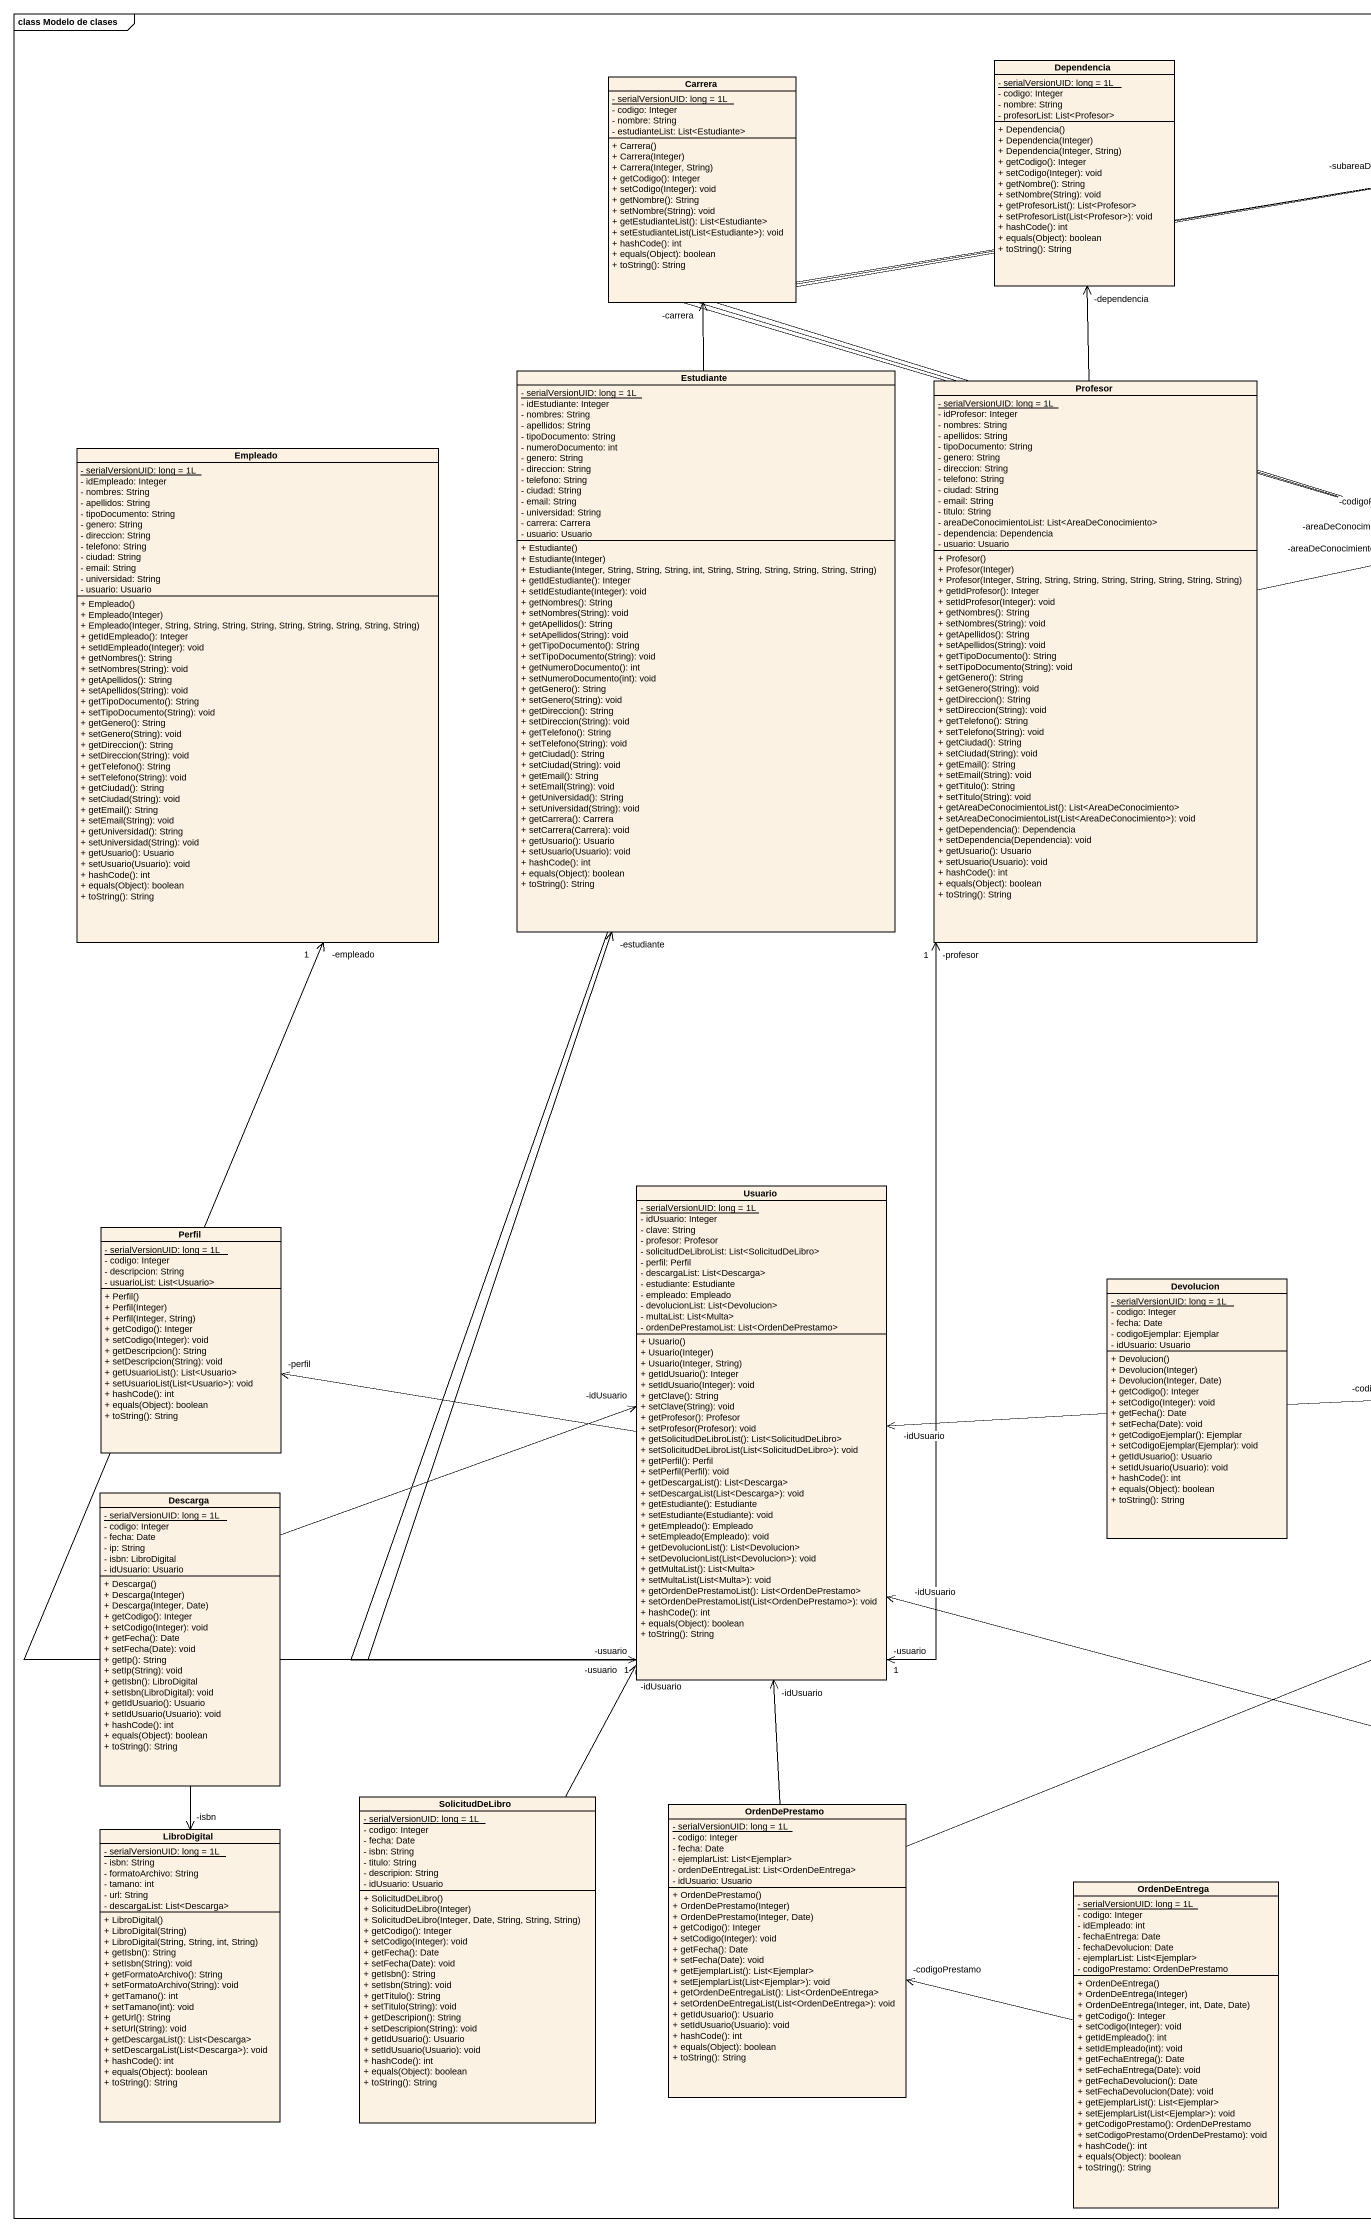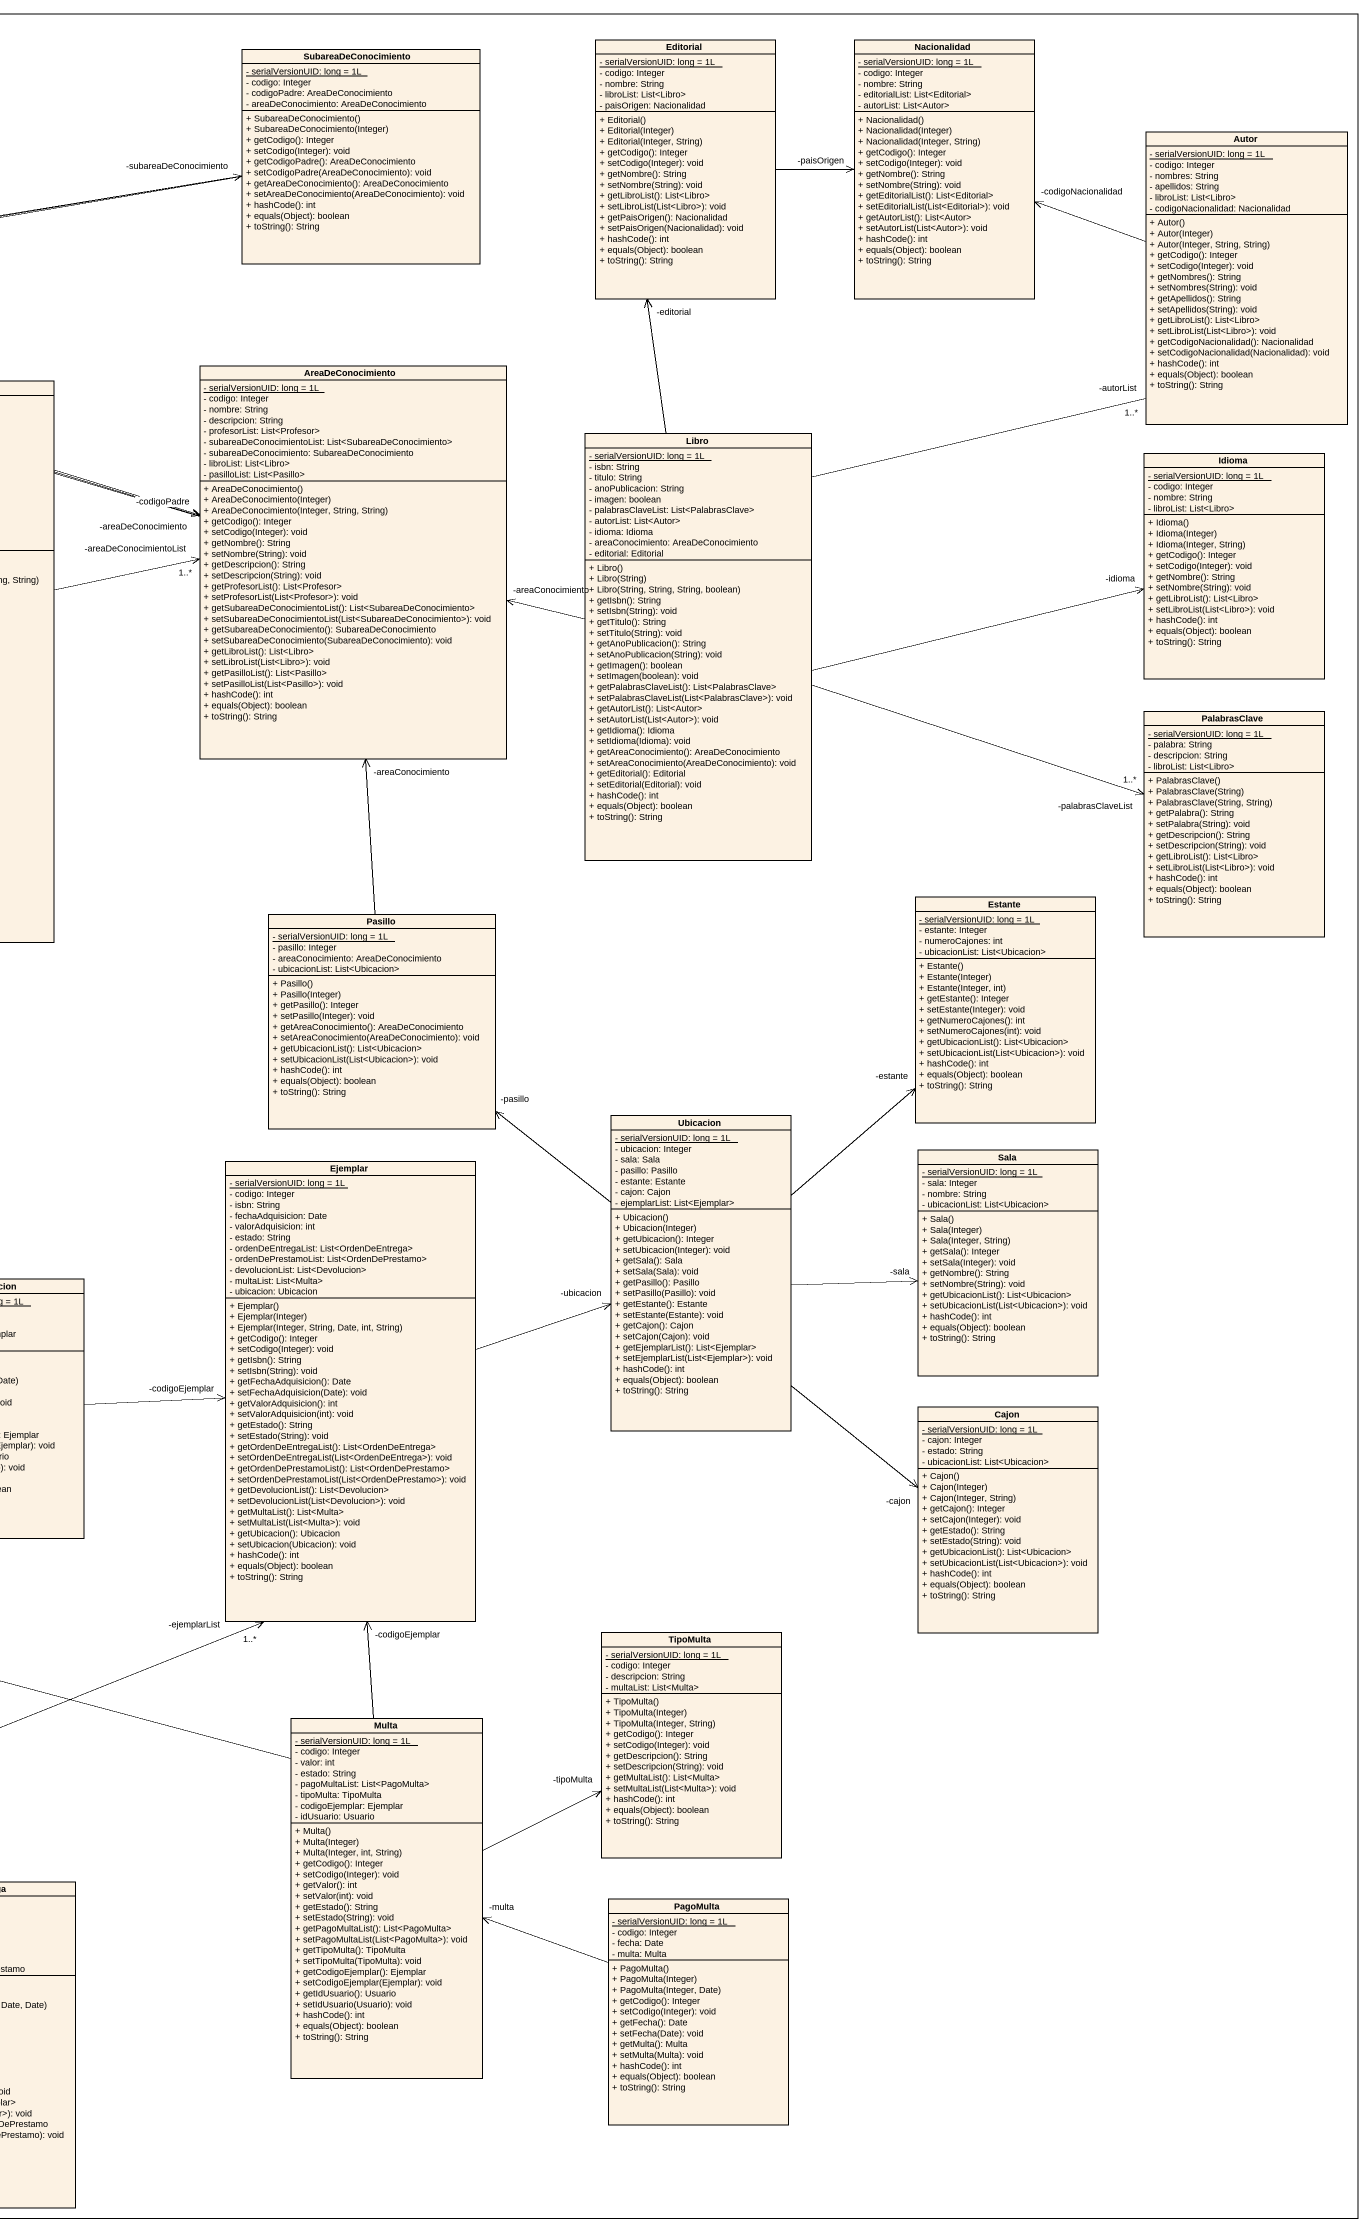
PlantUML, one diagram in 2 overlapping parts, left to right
@startuml
mainframe class Modelo de clases
hide circle
hide empty members
skinparam classAttributeIconSize 0
class Dependencia {
  {static} - serialVersionUID: long = 1L
  - codigo: Integer
  - nombre: String
  - profesorList: List<Profesor>
  + Dependencia()
  + Dependencia(Integer)
  + Dependencia(Integer, String)
  + getCodigo(): Integer
  + setCodigo(Integer): void
  + getNombre(): String
  + setNombre(String): void
  + getProfesorList(): List<Profesor>
  + setProfesorList(List<Profesor>): void
  + hashCode(): int
  + equals(Object): boolean
  + toString(): String
}
class SubareaDeConocimiento {
  {static} - serialVersionUID: long = 1L
  - codigo: Integer
  - codigoPadre: AreaDeConocimiento
  - areaDeConocimiento: AreaDeConocimiento
  + SubareaDeConocimiento()
  + SubareaDeConocimiento(Integer)
  + getCodigo(): Integer
  + setCodigo(Integer): void
  + getCodigoPadre(): AreaDeConocimiento
  + setCodigoPadre(AreaDeConocimiento): void
  + getAreaDeConocimiento(): AreaDeConocimiento
  + setAreaDeConocimiento(AreaDeConocimiento): void
  + hashCode(): int
  + equals(Object): boolean
  + toString(): String
}
class Editorial {
  {static} - serialVersionUID: long = 1L
  - codigo: Integer
  - nombre: String
  - libroList: List<Libro>
  - paisOrigen: Nacionalidad
  + Editorial()
  + Editorial(Integer)
  + Editorial(Integer, String)
  + getCodigo(): Integer
  + setCodigo(Integer): void
  + getNombre(): String
  + setNombre(String): void
  + getLibroList(): List<Libro>
  + setLibroList(List<Libro>): void
  + getPaisOrigen(): Nacionalidad
  + setPaisOrigen(Nacionalidad): void
  + hashCode(): int
  + equals(Object): boolean
  + toString(): String
}
class Nacionalidad {
  {static} - serialVersionUID: long = 1L
  - codigo: Integer
  - nombre: String
  - editorialList: List<Editorial>
  - autorList: List<Autor>
  + Nacionalidad()
  + Nacionalidad(Integer)
  + Nacionalidad(Integer, String)
  + getCodigo(): Integer
  + setCodigo(Integer): void
  + getNombre(): String
  + setNombre(String): void
  + getEditorialList(): List<Editorial>
  + setEditorialList(List<Editorial>): void
  + getAutorList(): List<Autor>
  + setAutorList(List<Autor>): void
  + hashCode(): int
  + equals(Object): boolean
  + toString(): String
}
class Carrera {
  {static} - serialVersionUID: long = 1L
  - codigo: Integer
  - nombre: String
  - estudianteList: List<Estudiante>
  + Carrera()
  + Carrera(Integer)
  + Carrera(Integer, String)
  + getCodigo(): Integer
  + setCodigo(Integer): void
  + getNombre(): String
  + setNombre(String): void
  + getEstudianteList(): List<Estudiante>
  + setEstudianteList(List<Estudiante>): void
  + hashCode(): int
  + equals(Object): boolean
  + toString(): String
}
class Autor {
  {static} - serialVersionUID: long = 1L
  - codigo: Integer
  - nombres: String
  - apellidos: String
  - libroList: List<Libro>
  - codigoNacionalidad: Nacionalidad
  + Autor()
  + Autor(Integer)
  + Autor(Integer, String, String)
  + getCodigo(): Integer
  + setCodigo(Integer): void
  + getNombres(): String
  + setNombres(String): void
  + getApellidos(): String
  + setApellidos(String): void
  + getLibroList(): List<Libro>
  + setLibroList(List<Libro>): void
  + getCodigoNacionalidad(): Nacionalidad
  + setCodigoNacionalidad(Nacionalidad): void
  + hashCode(): int
  + equals(Object): boolean
  + toString(): String
}
class Estudiante {
  {static} - serialVersionUID: long = 1L
  - idEstudiante: Integer
  - nombres: String
  - apellidos: String
  - tipoDocumento: String
  - numeroDocumento: int
  - genero: String
  - direccion: String
  - telefono: String
  - ciudad: String
  - email: String
  - universidad: String
  - carrera: Carrera
  - usuario: Usuario
  + Estudiante()
  + Estudiante(Integer)
  + Estudiante(Integer, String, String, String, int, String, String, String, String, String, String)
  + getIdEstudiante(): Integer
  + setIdEstudiante(Integer): void
  + getNombres(): String
  + setNombres(String): void
  + getApellidos(): String
  + setApellidos(String): void
  + getTipoDocumento(): String
  + setTipoDocumento(String): void
  + getNumeroDocumento(): int
  + setNumeroDocumento(int): void
  + getGenero(): String
  + setGenero(String): void
  + getDireccion(): String
  + setDireccion(String): void
  + getTelefono(): String
  + setTelefono(String): void
  + getCiudad(): String
  + setCiudad(String): void
  + getEmail(): String
  + setEmail(String): void
  + getUniversidad(): String
  + setUniversidad(String): void
  + getCarrera(): Carrera
  + setCarrera(Carrera): void
  + getUsuario(): Usuario
  + setUsuario(Usuario): void
  + hashCode(): int
  + equals(Object): boolean
  + toString(): String
}
class AreaDeConocimiento {
  {static} - serialVersionUID: long = 1L
  - codigo: Integer
  - nombre: String
  - descripcion: String
  - profesorList: List<Profesor>
  - subareaDeConocimientoList: List<SubareaDeConocimiento>
  - subareaDeConocimiento: SubareaDeConocimiento
  - libroList: List<Libro>
  - pasilloList: List<Pasillo>
  + AreaDeConocimiento()
  + AreaDeConocimiento(Integer)
  + AreaDeConocimiento(Integer, String, String)
  + getCodigo(): Integer
  + setCodigo(Integer): void
  + getNombre(): String
  + setNombre(String): void
  + getDescripcion(): String
  + setDescripcion(String): void
  + getProfesorList(): List<Profesor>
  + setProfesorList(List<Profesor>): void
  + getSubareaDeConocimientoList(): List<SubareaDeConocimiento>
  + setSubareaDeConocimientoList(List<SubareaDeConocimiento>): void
  + getSubareaDeConocimiento(): SubareaDeConocimiento
  + setSubareaDeConocimiento(SubareaDeConocimiento): void
  + getLibroList(): List<Libro>
  + setLibroList(List<Libro>): void
  + getPasilloList(): List<Pasillo>
  + setPasilloList(List<Pasillo>): void
  + hashCode(): int
  + equals(Object): boolean
  + toString(): String
}
class Profesor {
  {static} - serialVersionUID: long = 1L
  - idProfesor: Integer
  - nombres: String
  - apellidos: String
  - tipoDocumento: String
  - genero: String
  - direccion: String
  - telefono: String
  - ciudad: String
  - email: String
  - titulo: String
  - areaDeConocimientoList: List<AreaDeConocimiento>
  - dependencia: Dependencia
  - usuario: Usuario
  + Profesor()
  + Profesor(Integer)
  + Profesor(Integer, String, String, String, String, String, String, String, String)
  + getIdProfesor(): Integer
  + setIdProfesor(Integer): void
  + getNombres(): String
  + setNombres(String): void
  + getApellidos(): String
  + setApellidos(String): void
  + getTipoDocumento(): String
  + setTipoDocumento(String): void
  + getGenero(): String
  + setGenero(String): void
  + getDireccion(): String
  + setDireccion(String): void
  + getTelefono(): String
  + setTelefono(String): void
  + getCiudad(): String
  + setCiudad(String): void
  + getEmail(): String
  + setEmail(String): void
  + getTitulo(): String
  + setTitulo(String): void
  + getAreaDeConocimientoList(): List<AreaDeConocimiento>
  + setAreaDeConocimientoList(List<AreaDeConocimiento>): void
  + getDependencia(): Dependencia
  + setDependencia(Dependencia): void
  + getUsuario(): Usuario
  + setUsuario(Usuario): void
  + hashCode(): int
  + equals(Object): boolean
  + toString(): String
}
class Empleado {
  {static} - serialVersionUID: long = 1L
  - idEmpleado: Integer
  - nombres: String
  - apellidos: String
  - tipoDocumento: String
  - genero: String
  - direccion: String
  - telefono: String
  - ciudad: String
  - email: String
  - universidad: String
  - usuario: Usuario
  + Empleado()
  + Empleado(Integer)
  + Empleado(Integer, String, String, String, String, String, String, String, String, String)
  + getIdEmpleado(): Integer
  + setIdEmpleado(Integer): void
  + getNombres(): String
  + setNombres(String): void
  + getApellidos(): String
  + setApellidos(String): void
  + getTipoDocumento(): String
  + setTipoDocumento(String): void
  + getGenero(): String
  + setGenero(String): void
  + getDireccion(): String
  + setDireccion(String): void
  + getTelefono(): String
  + setTelefono(String): void
  + getCiudad(): String
  + setCiudad(String): void
  + getEmail(): String
  + setEmail(String): void
  + getUniversidad(): String
  + setUniversidad(String): void
  + getUsuario(): Usuario
  + setUsuario(Usuario): void
  + hashCode(): int
  + equals(Object): boolean
  + toString(): String
}
class Libro {
  {static} - serialVersionUID: long = 1L
  - isbn: String
  - titulo: String
  - anoPublicacion: String
  - imagen: boolean
  - palabrasClaveList: List<PalabrasClave>
  - autorList: List<Autor>
  - idioma: Idioma
  - areaConocimiento: AreaDeConocimiento
  - editorial: Editorial
  + Libro()
  + Libro(String)
  + Libro(String, String, String, boolean)
  + getIsbn(): String
  + setIsbn(String): void
  + getTitulo(): String
  + setTitulo(String): void
  + getAnoPublicacion(): String
  + setAnoPublicacion(String): void
  + getImagen(): boolean
  + setImagen(boolean): void
  + getPalabrasClaveList(): List<PalabrasClave>
  + setPalabrasClaveList(List<PalabrasClave>): void
  + getAutorList(): List<Autor>
  + setAutorList(List<Autor>): void
  + getIdioma(): Idioma
  + setIdioma(Idioma): void
  + getAreaConocimiento(): AreaDeConocimiento
  + setAreaConocimiento(AreaDeConocimiento): void
  + getEditorial(): Editorial
  + setEditorial(Editorial): void
  + hashCode(): int
  + equals(Object): boolean
  + toString(): String
}
class Idioma {
  {static} - serialVersionUID: long = 1L
  - codigo: Integer
  - nombre: String
  - libroList: List<Libro>
  + Idioma()
  + Idioma(Integer)
  + Idioma(Integer, String)
  + getCodigo(): Integer
  + setCodigo(Integer): void
  + getNombre(): String
  + setNombre(String): void
  + getLibroList(): List<Libro>
  + setLibroList(List<Libro>): void
  + hashCode(): int
  + equals(Object): boolean
  + toString(): String
}
class PalabrasClave {
  {static} - serialVersionUID: long = 1L
  - palabra: String
  - descripcion: String
  - libroList: List<Libro>
  + PalabrasClave()
  + PalabrasClave(String)
  + PalabrasClave(String, String)
  + getPalabra(): String
  + setPalabra(String): void
  + getDescripcion(): String
  + setDescripcion(String): void
  + getLibroList(): List<Libro>
  + setLibroList(List<Libro>): void
  + hashCode(): int
  + equals(Object): boolean
  + toString(): String
}
class Estante {
  {static} - serialVersionUID: long = 1L
  - estante: Integer
  - numeroCajones: int
  - ubicacionList: List<Ubicacion>
  + Estante()
  + Estante(Integer)
  + Estante(Integer, int)
  + getEstante(): Integer
  + setEstante(Integer): void
  + getNumeroCajones(): int
  + setNumeroCajones(int): void
  + getUbicacionList(): List<Ubicacion>
  + setUbicacionList(List<Ubicacion>): void
  + hashCode(): int
  + equals(Object): boolean
  + toString(): String
}
class Pasillo {
  {static} - serialVersionUID: long = 1L
  - pasillo: Integer
  - areaConocimiento: AreaDeConocimiento
  - ubicacionList: List<Ubicacion>
  + Pasillo()
  + Pasillo(Integer)
  + getPasillo(): Integer
  + setPasillo(Integer): void
  + getAreaConocimiento(): AreaDeConocimiento
  + setAreaConocimiento(AreaDeConocimiento): void
  + getUbicacionList(): List<Ubicacion>
  + setUbicacionList(List<Ubicacion>): void
  + hashCode(): int
  + equals(Object): boolean
  + toString(): String
}
class Ubicacion {
  {static} - serialVersionUID: long = 1L
  - ubicacion: Integer
  - sala: Sala
  - pasillo: Pasillo
  - estante: Estante
  - cajon: Cajon
  - ejemplarList: List<Ejemplar>
  + Ubicacion()
  + Ubicacion(Integer)
  + getUbicacion(): Integer
  + setUbicacion(Integer): void
  + getSala(): Sala
  + setSala(Sala): void
  + getPasillo(): Pasillo
  + setPasillo(Pasillo): void
  + getEstante(): Estante
  + setEstante(Estante): void
  + getCajon(): Cajon
  + setCajon(Cajon): void
  + getEjemplarList(): List<Ejemplar>
  + setEjemplarList(List<Ejemplar>): void
  + hashCode(): int
  + equals(Object): boolean
  + toString(): String
}
class Ejemplar {
  {static} - serialVersionUID: long = 1L
  - codigo: Integer
  - isbn: String
  - fechaAdquisicion: Date
  - valorAdquisicion: int
  - estado: String
  - ordenDeEntregaList: List<OrdenDeEntrega>
  - ordenDePrestamoList: List<OrdenDePrestamo>
  - devolucionList: List<Devolucion>
  - multaList: List<Multa>
  - ubicacion: Ubicacion
  + Ejemplar()
  + Ejemplar(Integer)
  + Ejemplar(Integer, String, Date, int, String)
  + getCodigo(): Integer
  + setCodigo(Integer): void
  + getIsbn(): String
  + setIsbn(String): void
  + getFechaAdquisicion(): Date
  + setFechaAdquisicion(Date): void
  + getValorAdquisicion(): int
  + setValorAdquisicion(int): void
  + getEstado(): String
  + setEstado(String): void
  + getOrdenDeEntregaList(): List<OrdenDeEntrega>
  + setOrdenDeEntregaList(List<OrdenDeEntrega>): void
  + getOrdenDePrestamoList(): List<OrdenDePrestamo>
  + setOrdenDePrestamoList(List<OrdenDePrestamo>): void
  + getDevolucionList(): List<Devolucion>
  + setDevolucionList(List<Devolucion>): void
  + getMultaList(): List<Multa>
  + setMultaList(List<Multa>): void
  + getUbicacion(): Ubicacion
  + setUbicacion(Ubicacion): void
  + hashCode(): int
  + equals(Object): boolean
  + toString(): String
}
class Sala {
  {static} - serialVersionUID: long = 1L
  - sala: Integer
  - nombre: String
  - ubicacionList: List<Ubicacion>
  + Sala()
  + Sala(Integer)
  + Sala(Integer, String)
  + getSala(): Integer
  + setSala(Integer): void
  + getNombre(): String
  + setNombre(String): void
  + getUbicacionList(): List<Ubicacion>
  + setUbicacionList(List<Ubicacion>): void
  + hashCode(): int
  + equals(Object): boolean
  + toString(): String
}
class Usuario {
  {static} - serialVersionUID: long = 1L
  - idUsuario: Integer
  - clave: String
  - profesor: Profesor
  - solicitudDeLibroList: List<SolicitudDeLibro>
  - perfil: Perfil
  - descargaList: List<Descarga>
  - estudiante: Estudiante
  - empleado: Empleado
  - devolucionList: List<Devolucion>
  - multaList: List<Multa>
  - ordenDePrestamoList: List<OrdenDePrestamo>
  + Usuario()
  + Usuario(Integer)
  + Usuario(Integer, String)
  + getIdUsuario(): Integer
  + setIdUsuario(Integer): void
  + getClave(): String
  + setClave(String): void
  + getProfesor(): Profesor
  + setProfesor(Profesor): void
  + getSolicitudDeLibroList(): List<SolicitudDeLibro>
  + setSolicitudDeLibroList(List<SolicitudDeLibro>): void
  + getPerfil(): Perfil
  + setPerfil(Perfil): void
  + getDescargaList(): List<Descarga>
  + setDescargaList(List<Descarga>): void
  + getEstudiante(): Estudiante
  + setEstudiante(Estudiante): void
  + getEmpleado(): Empleado
  + setEmpleado(Empleado): void
  + getDevolucionList(): List<Devolucion>
  + setDevolucionList(List<Devolucion>): void
  + getMultaList(): List<Multa>
  + setMultaList(List<Multa>): void
  + getOrdenDePrestamoList(): List<OrdenDePrestamo>
  + setOrdenDePrestamoList(List<OrdenDePrestamo>): void
  + hashCode(): int
  + equals(Object): boolean
  + toString(): String
}
class Perfil {
  {static} - serialVersionUID: long = 1L
  - codigo: Integer
  - descripcion: String
  - usuarioList: List<Usuario>
  + Perfil()
  + Perfil(Integer)
  + Perfil(Integer, String)
  + getCodigo(): Integer
  + setCodigo(Integer): void
  + getDescripcion(): String
  + setDescripcion(String): void
  + getUsuarioList(): List<Usuario>
  + setUsuarioList(List<Usuario>): void
  + hashCode(): int
  + equals(Object): boolean
  + toString(): String
}
class Devolucion {
  {static} - serialVersionUID: long = 1L
  - codigo: Integer
  - fecha: Date
  - codigoEjemplar: Ejemplar
  - idUsuario: Usuario
  + Devolucion()
  + Devolucion(Integer)
  + Devolucion(Integer, Date)
  + getCodigo(): Integer
  + setCodigo(Integer): void
  + getFecha(): Date
  + setFecha(Date): void
  + getCodigoEjemplar(): Ejemplar
  + setCodigoEjemplar(Ejemplar): void
  + getIdUsuario(): Usuario
  + setIdUsuario(Usuario): void
  + hashCode(): int
  + equals(Object): boolean
  + toString(): String
}
class Cajon {
  {static} - serialVersionUID: long = 1L
  - cajon: Integer
  - estado: String
  - ubicacionList: List<Ubicacion>
  + Cajon()
  + Cajon(Integer)
  + Cajon(Integer, String)
  + getCajon(): Integer
  + setCajon(Integer): void
  + getEstado(): String
  + setEstado(String): void
  + getUbicacionList(): List<Ubicacion>
  + setUbicacionList(List<Ubicacion>): void
  + hashCode(): int
  + equals(Object): boolean
  + toString(): String
}
class Descarga {
  {static} - serialVersionUID: long = 1L
  - codigo: Integer
  - fecha: Date
  - ip: String
  - isbn: LibroDigital
  - idUsuario: Usuario
  + Descarga()
  + Descarga(Integer)
  + Descarga(Integer, Date)
  + getCodigo(): Integer
  + setCodigo(Integer): void
  + getFecha(): Date
  + setFecha(Date): void
  + getIp(): String
  + setIp(String): void
  + getIsbn(): LibroDigital
  + setIsbn(LibroDigital): void
  + getIdUsuario(): Usuario
  + setIdUsuario(Usuario): void
  + hashCode(): int
  + equals(Object): boolean
  + toString(): String
}
class TipoMulta {
  {static} - serialVersionUID: long = 1L
  - codigo: Integer
  - descripcion: String
  - multaList: List<Multa>
  + TipoMulta()
  + TipoMulta(Integer)
  + TipoMulta(Integer, String)
  + getCodigo(): Integer
  + setCodigo(Integer): void
  + getDescripcion(): String
  + setDescripcion(String): void
  + getMultaList(): List<Multa>
  + setMultaList(List<Multa>): void
  + hashCode(): int
  + equals(Object): boolean
  + toString(): String
}
class Multa {
  {static} - serialVersionUID: long = 1L
  - codigo: Integer
  - valor: int
  - estado: String
  - pagoMultaList: List<PagoMulta>
  - tipoMulta: TipoMulta
  - codigoEjemplar: Ejemplar
  - idUsuario: Usuario
  + Multa()
  + Multa(Integer)
  + Multa(Integer, int, String)
  + getCodigo(): Integer
  + setCodigo(Integer): void
  + getValor(): int
  + setValor(int): void
  + getEstado(): String
  + setEstado(String): void
  + getPagoMultaList(): List<PagoMulta>
  + setPagoMultaList(List<PagoMulta>): void
  + getTipoMulta(): TipoMulta
  + setTipoMulta(TipoMulta): void
  + getCodigoEjemplar(): Ejemplar
  + setCodigoEjemplar(Ejemplar): void
  + getIdUsuario(): Usuario
  + setIdUsuario(Usuario): void
  + hashCode(): int
  + equals(Object): boolean
  + toString(): String
}
class SolicitudDeLibro {
  {static} - serialVersionUID: long = 1L
  - codigo: Integer
  - fecha: Date
  - isbn: String
  - titulo: String
  - descripion: String
  - idUsuario: Usuario
  + SolicitudDeLibro()
  + SolicitudDeLibro(Integer)
  + SolicitudDeLibro(Integer, Date, String, String, String)
  + getCodigo(): Integer
  + setCodigo(Integer): void
  + getFecha(): Date
  + setFecha(Date): void
  + getIsbn(): String
  + setIsbn(String): void
  + getTitulo(): String
  + setTitulo(String): void
  + getDescripion(): String
  + setDescripion(String): void
  + getIdUsuario(): Usuario
  + setIdUsuario(Usuario): void
  + hashCode(): int
  + equals(Object): boolean
  + toString(): String
}
class LibroDigital {
  {static} - serialVersionUID: long = 1L
  - isbn: String
  - formatoArchivo: String
  - tamano: int
  - url: String
  - descargaList: List<Descarga>
  + LibroDigital()
  + LibroDigital(String)
  + LibroDigital(String, String, int, String)
  + getIsbn(): String
  + setIsbn(String): void
  + getFormatoArchivo(): String
  + setFormatoArchivo(String): void
  + getTamano(): int
  + setTamano(int): void
  + getUrl(): String
  + setUrl(String): void
  + getDescargaList(): List<Descarga>
  + setDescargaList(List<Descarga>): void
  + hashCode(): int
  + equals(Object): boolean
  + toString(): String
}
class OrdenDePrestamo {
  {static} - serialVersionUID: long = 1L
  - codigo: Integer
  - fecha: Date
  - ejemplarList: List<Ejemplar>
  - ordenDeEntregaList: List<OrdenDeEntrega>
  - idUsuario: Usuario
  + OrdenDePrestamo()
  + OrdenDePrestamo(Integer)
  + OrdenDePrestamo(Integer, Date)
  + getCodigo(): Integer
  + setCodigo(Integer): void
  + getFecha(): Date
  + setFecha(Date): void
  + getEjemplarList(): List<Ejemplar>
  + setEjemplarList(List<Ejemplar>): void
  + getOrdenDeEntregaList(): List<OrdenDeEntrega>
  + setOrdenDeEntregaList(List<OrdenDeEntrega>): void
  + getIdUsuario(): Usuario
  + setIdUsuario(Usuario): void
  + hashCode(): int
  + equals(Object): boolean
  + toString(): String
}
class OrdenDeEntrega {
  {static} - serialVersionUID: long = 1L
  - codigo: Integer
  - idEmpleado: int
  - fechaEntrega: Date
  - fechaDevolucion: Date
  - ejemplarList: List<Ejemplar>
  - codigoPrestamo: OrdenDePrestamo
  + OrdenDeEntrega()
  + OrdenDeEntrega(Integer)
  + OrdenDeEntrega(Integer, int, Date, Date)
  + getCodigo(): Integer
  + setCodigo(Integer): void
  + getIdEmpleado(): int
  + setIdEmpleado(int): void
  + getFechaEntrega(): Date
  + setFechaEntrega(Date): void
  + getFechaDevolucion(): Date
  + setFechaDevolucion(Date): void
  + getEjemplarList(): List<Ejemplar>
  + setEjemplarList(List<Ejemplar>): void
  + getCodigoPrestamo(): OrdenDePrestamo
  + setCodigoPrestamo(OrdenDePrestamo): void
  + hashCode(): int
  + equals(Object): boolean
  + toString(): String
}
class PagoMulta {
  {static} - serialVersionUID: long = 1L
  - codigo: Integer
  - fecha: Date
  - multa: Multa
  + PagoMulta()
  + PagoMulta(Integer)
  + PagoMulta(Integer, Date)
  + getCodigo(): Integer
  + setCodigo(Integer): void
  + getFecha(): Date
  + setFecha(Date): void
  + getMulta(): Multa
  + setMulta(Multa): void
  + hashCode(): int
  + equals(Object): boolean
  + toString(): String
}
SubareaDeConocimiento --> "-areaDeConocimiento" AreaDeConocimiento
SubareaDeConocimiento --> "-codigoPadre" AreaDeConocimiento
Editorial -right-> "-paisOrigen" Nacionalidad
Autor -left-> "-codigoNacionalidad" Nacionalidad
Estudiante -up-> "-carrera" Carrera
Estudiante --> "-usuario" Usuario
AreaDeConocimiento -up-> "-subareaDeConocimiento" SubareaDeConocimiento
Profesor -up-> "-dependencia" Dependencia
Profesor -right-> "-areaDeConocimientoList\n1..*" AreaDeConocimiento
Profesor "-profesor\n1" <--> "-usuario\n1" Usuario
Libro -up-> "-editorial" Editorial
Libro -up- "-autorList\n1..*" Autor
Libro -left-> "-areaConocimiento" AreaDeConocimiento
Libro -right-> "-idioma" Idioma
Libro -right-> "-palabrasClaveList\n1..*" PalabrasClave
Pasillo -up-> "-areaConocimiento" AreaDeConocimiento
Ubicacion -up-> "-estante" Estante
Ubicacion -up-> "-pasillo" Pasillo
Ubicacion -right-> "-sala" Sala
Ubicacion --> "-cajon" Cajon
Ejemplar -right-> "-ubicacion" Ubicacion
Usuario -up-> "-estudiante" Estudiante
Usuario "-usuario\n1" <-up-> "-empleado\n1" Empleado
Usuario -left-> "-perfil" Perfil
Devolucion -right-> "-codigoEjemplar" Ejemplar
Devolucion -left-> "-idUsuario" Usuario
Descarga -right-> "-idUsuario" Usuario
Descarga --> "-isbn" LibroDigital
Multa -up-> "-codigoEjemplar" Ejemplar
Multa -left-> "-idUsuario" Usuario
Multa -right-> "-tipoMulta" TipoMulta
SolicitudDeLibro -up-> "-idUsuario" Usuario
OrdenDePrestamo -up-> "-ejemplarList\n1..*" Ejemplar
OrdenDePrestamo -up-> "-idUsuario" Usuario
OrdenDeEntrega -left-> "-codigoPrestamo" OrdenDePrestamo
PagoMulta -left-> "-multa" Multa
@enduml
